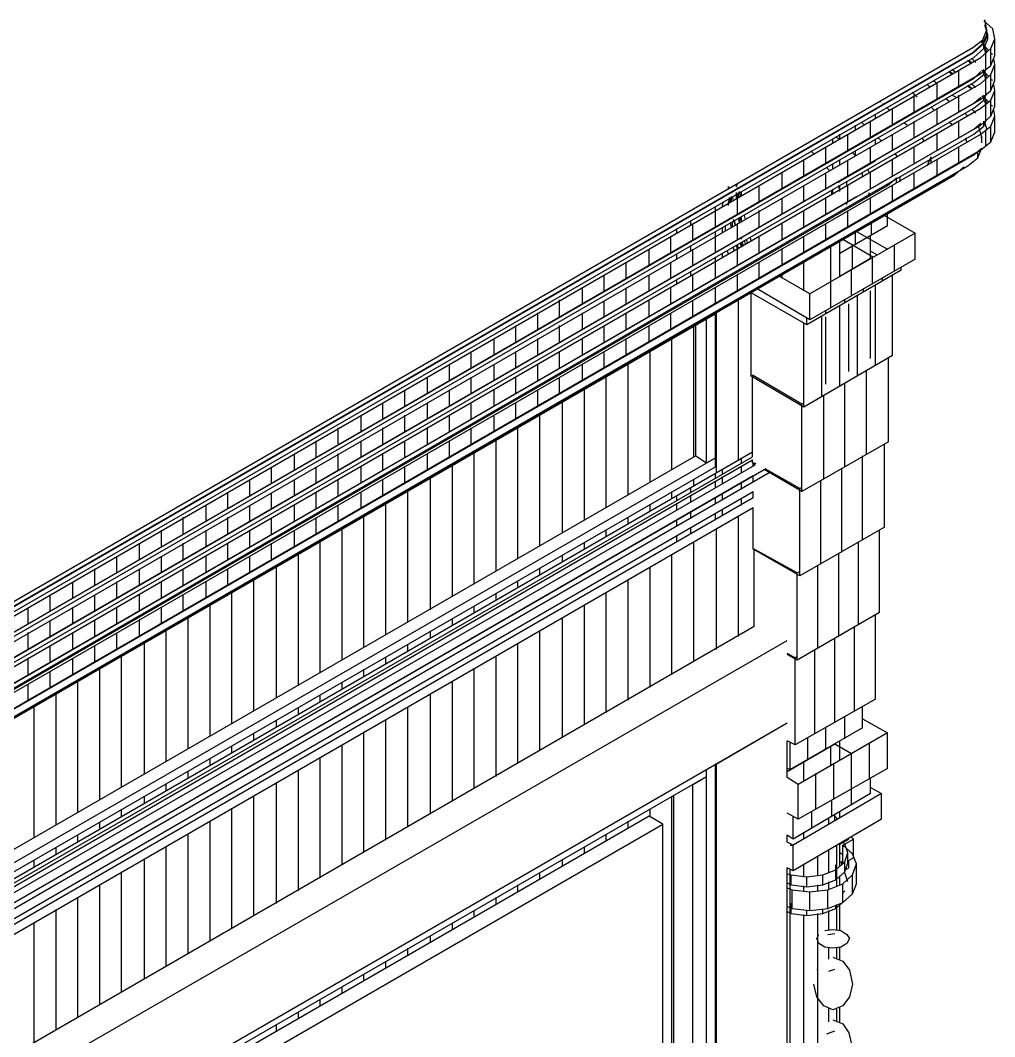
# Model space of a CAD drawing. Header units: inches. Extents: x 0.3 to 16.2, y 0.3 to 11.4.
# Drawn here: x 3.9701 to 4.3563, y 1.8165 to 2.2195 of the extents above; entities that cross this region are included whole.
import ezdxf

# ---------------------------------------------------------------- set-up
doc = ezdxf.new("R2010")
doc.units = ezdxf.units.IN
doc.header["$LTSCALE"] = 0.009843
doc.header["$MEASUREMENT"] = 0
doc.layers.add('GEOMETRY', color=7, linetype='Continuous')

msp = doc.modelspace()

# ---------------------------------------------------------------- linework, layer by layer
at = {"layer": 'GEOMETRY'}
for p, q in [((4.35551, 2.21614), (4.35197, 2.21929)), ((4.35315, 2.21575), (4.35236, 2.21969)), ((4.35354, 2.21378), (4.35236, 2.21772)), ((4.35157, 2.21181), (4.35315, 2.21575)), ((4.35157, 2.21181), (4.35315, 2.21575)), ((4.35157, 2.21024), (4.35315, 2.21378)), ((4.35197, 2.21024), (4.35354, 2.21378)), ((4.35197, 2.21024), (4.35354, 2.21378)), ((4.35315, 2.21378), (4.35315, 2.21575)), ((4.35354, 2.2122), (4.35354, 2.21378)), ((4.3563, 2.2122), (4.35551, 2.21614)), ((3.70079, 1.83504), (4.34764, 2.20866)), ((3.70079, 1.83504), (4.34764, 2.20866)), ((4.34764, 2.20866), (4.35157, 2.21181)), ((4.34764, 2.20866), (4.35157, 2.21181)), ((4.34764, 2.20669), (4.35157, 2.21024)), ((4.34803, 2.20669), (4.35197, 2.21024)), ((4.34803, 2.20669), (4.35197, 2.21024)), ((4.34803, 2.20472), (4.35197, 2.20827)), ((4.35236, 2.20945), (4.35079, 2.21142)), ((4.35079, 2.20945), (4.35079, 2.20945)), ((4.35079, 2.20472), (4.35472, 2.20827)), ((4.35079, 2.20472), (4.35472, 2.20827)), ((4.35197, 2.20945), (4.35118, 2.20984)), ((4.35157, 2.21024), (4.35157, 2.21181)), ((4.35197, 2.20827), (4.35354, 2.2122)), ((4.35197, 2.20827), (4.35197, 2.21024)), ((4.35394, 2.20748), (4.35197, 2.20945)), ((4.35236, 2.20787), (4.35197, 2.20827)), ((4.35315, 2.20669), (4.35236, 2.20945)), ((4.35472, 2.20827), (4.3563, 2.2122)), ((4.35472, 2.20827), (4.3563, 2.2122)), ((4.35472, 2.20157), (4.35472, 2.20827)), ((4.3563, 2.20551), (4.3563, 2.2122)), ((3.70079, 1.83346), (4.34764, 2.20669)), ((3.70079, 1.83307), (4.34803, 2.20669)), ((3.70079, 1.83307), (4.34803, 2.20669)), ((3.70079, 1.8311), (4.34803, 2.20472)), ((3.70118, 1.82953), (4.35079, 2.20472)), ((3.70118, 1.82953), (4.35079, 2.20472)), ((4.34409, 2.20472), (4.34409, 2.20472)), ((4.34449, 2.20472), (4.34449, 2.20472)), ((4.34567, 2.20551), (4.34567, 2.20551)), ((4.34882, 2.20276), (4.34724, 2.20433)), ((4.35276, 2.2063), (4.35236, 2.20787)), ((4.35276, 2.2), (4.35276, 2.2063)), ((4.35551, 2.20591), (4.35472, 2.2063)), ((4.35472, 2.20157), (4.3563, 2.20551)), ((4.3563, 2.20197), (4.35591, 2.20433)), ((4.33543, 2.20157), (4.33504, 2.20157)), ((4.33661, 2.20039), (4.33661, 2.20039)), ((4.33661, 2.20039), (4.33661, 2.20039)), ((4.33819, 2.20118), (4.33819, 2.20118)), ((4.34685, 2.20236), (4.34567, 2.20354)), ((4.34724, 2.20276), (4.34567, 2.20354)), ((4.35079, 2.19843), (4.35472, 2.20157)), ((4.35472, 2.19803), (4.3563, 2.20197)), ((4.35472, 2.19803), (4.3563, 2.20197)), ((4.3563, 2.19567), (4.3563, 2.20197)), ((3.70079, 1.82323), (4.34803, 2.19646)), ((3.70079, 1.82323), (4.34803, 2.19646)), ((3.70079, 1.82323), (4.34803, 2.19646)), ((3.70118, 1.82323), (4.35079, 2.19843)), ((4.33071, 2.19685), (4.33071, 2.19685)), ((4.33937, 2.19803), (4.33819, 2.19921)), ((4.33976, 2.19843), (4.33819, 2.19921)), ((4.34094, 2.19882), (4.33937, 2.2)), ((4.34213, 2.19331), (4.34213, 2.19961)), ((4.34803, 2.19646), (4.35079, 2.19921)), ((4.34803, 2.19646), (4.35079, 2.19921)), ((4.34803, 2.19646), (4.35079, 2.19921)), ((4.34803, 2.19488), (4.35197, 2.19803)), ((4.35079, 2.19449), (4.35472, 2.19803)), ((4.35079, 2.19449), (4.35472, 2.19803)), ((4.35197, 2.19921), (4.35118, 2.19961)), ((4.35197, 2.19803), (4.35197, 2.2)), ((4.35197, 2.19803), (4.35276, 2.2)), ((4.35394, 2.19724), (4.35197, 2.19921)), ((4.35236, 2.19764), (4.35197, 2.19803)), ((4.35315, 2.19646), (4.35236, 2.19961)), ((4.35236, 2.19961), (4.35236, 2.19961)), ((4.35276, 2.19606), (4.35236, 2.19764)), ((4.35276, 2.18976), (4.35276, 2.19646)), ((4.35472, 2.19173), (4.35472, 2.19803)), ((3.70079, 1.82126), (4.34803, 2.19488)), ((3.70118, 1.81929), (4.35079, 2.19449)), ((3.70118, 1.81929), (4.35079, 2.19449)), ((4.32244, 2.19213), (4.32244, 2.19213)), ((4.32835, 2.19528), (4.32835, 2.19567)), ((4.33031, 2.19331), (4.32953, 2.19409)), ((4.33071, 2.19331), (4.33031, 2.19331)), ((4.33228, 2.19528), (4.33189, 2.19567)), ((4.33346, 2.19449), (4.33228, 2.19528)), ((4.33346, 2.18819), (4.33346, 2.19449)), ((4.34724, 2.19252), (4.34567, 2.1937)), ((4.34685, 2.19252), (4.34567, 2.19331)), ((4.34882, 2.19291), (4.34724, 2.19409)), ((4.35551, 2.19567), (4.35472, 2.19606)), ((4.35472, 2.19173), (4.3563, 2.19567)), ((4.3563, 2.19173), (4.35591, 2.19409)), ((3.70118, 1.81299), (4.35079, 2.18819)), ((4.32559, 2.18898), (4.32362, 2.19094)), ((4.32441, 2.18307), (4.32441, 2.18976)), ((4.33819, 2.1874), (4.33701, 2.18819)), ((4.34094, 2.18898), (4.33937, 2.18976)), ((4.34213, 2.18307), (4.34213, 2.18976)), ((4.34803, 2.18661), (4.35079, 2.18898)), ((4.34803, 2.18661), (4.35079, 2.18898)), ((4.34803, 2.18661), (4.35079, 2.18898)), ((4.35079, 2.18819), (4.35472, 2.19173)), ((4.35197, 2.18898), (4.35118, 2.18937)), ((4.35197, 2.1878), (4.35197, 2.18976)), ((4.35197, 2.1878), (4.35276, 2.18976)), ((4.35394, 2.18701), (4.35197, 2.18898)), ((4.35315, 2.18622), (4.35236, 2.18937)), ((4.35236, 2.18937), (4.35236, 2.18937)), ((4.35472, 2.1878), (4.3563, 2.19173)), ((4.35472, 2.1878), (4.3563, 2.19173)), ((4.3563, 2.18543), (4.3563, 2.19173)), ((3.70079, 1.81299), (4.34803, 2.18661)), ((3.70079, 1.81299), (4.34803, 2.18661)), ((3.70079, 1.81299), (4.34803, 2.18661)), ((3.70079, 1.81102), (4.34803, 2.18465)), ((3.70118, 1.80945), (4.35079, 2.18465)), ((3.70118, 1.80945), (4.35079, 2.18465)), ((4.30906, 2.18425), (4.30906, 2.18425)), ((4.31102, 2.18701), (4.31063, 2.1874)), ((4.3122, 2.18622), (4.31181, 2.18622)), ((4.31457, 2.18386), (4.31339, 2.18504)), ((4.31575, 2.17835), (4.31575, 2.18465)), ((4.33228, 2.18386), (4.3311, 2.18504)), ((4.33346, 2.17835), (4.33346, 2.18465)), ((4.34882, 2.18268), (4.34724, 2.18425)), ((4.34803, 2.18465), (4.35197, 2.1878)), ((4.35079, 2.18465), (4.35472, 2.1878)), ((4.35079, 2.18465), (4.35472, 2.1878)), ((4.35236, 2.1874), (4.35197, 2.1878)), ((4.35276, 2.18622), (4.35236, 2.1874)), ((4.35276, 2.17992), (4.35276, 2.18622)), ((4.35472, 2.1815), (4.35472, 2.1878)), ((4.35551, 2.18543), (4.35472, 2.18583)), ((4.35472, 2.1815), (4.3563, 2.18543)), ((4.30197, 2.18031), (4.30197, 2.18031)), ((4.30906, 2.18071), (4.30906, 2.18228)), ((4.34567, 2.1815), (4.34449, 2.18268)), ((4.35079, 2.17795), (4.35472, 2.1815)), ((4.35472, 2.17756), (4.3563, 2.1815)), ((4.35472, 2.17756), (4.3563, 2.1815)), ((4.3563, 2.1815), (4.35591, 2.18386)), ((4.3563, 2.1752), (4.3563, 2.1815)), ((3.70079, 1.80276), (4.34803, 2.17638)), ((3.70079, 1.80276), (4.34803, 2.17638)), ((3.70079, 1.80276), (4.34803, 2.17638)), ((3.70118, 1.80276), (4.35079, 2.17795)), ((4.29488, 2.17598), (4.29488, 2.17638)), ((4.30118, 2.17992), (4.30118, 2.17992)), ((4.30118, 2.17598), (4.30118, 2.17795)), ((4.30472, 2.17795), (4.30354, 2.17913)), ((4.30709, 2.17323), (4.30709, 2.17953)), ((4.32165, 2.17795), (4.32047, 2.17874)), ((4.32441, 2.17323), (4.32441, 2.17953)), ((4.33976, 2.17795), (4.33819, 2.17913)), ((4.34213, 2.17323), (4.34213, 2.17953)), ((4.34803, 2.17638), (4.35079, 2.17874)), ((4.34803, 2.17638), (4.35079, 2.17874)), ((4.34803, 2.17638), (4.35079, 2.17874)), ((4.34803, 2.17441), (4.35197, 2.17756)), ((4.35, 2.17717), (4.35, 2.17756)), ((4.35118, 2.17323), (4.35, 2.17717)), ((4.35079, 2.17441), (4.35472, 2.17756)), ((4.35079, 2.17441), (4.35472, 2.17756)), ((4.35197, 2.17756), (4.35197, 2.17953)), ((4.35197, 2.17756), (4.35276, 2.17953)), ((4.35315, 2.17638), (4.35236, 2.17913)), ((4.35236, 2.17913), (4.35236, 2.17913)), ((4.35276, 2.16969), (4.35276, 2.17598)), ((4.35472, 2.17126), (4.35472, 2.17756)), ((3.70079, 1.80079), (4.34803, 2.17441)), ((3.70118, 1.79921), (4.35079, 2.17441)), ((3.70118, 1.79921), (4.35079, 2.17441)), ((4.29213, 2.17441), (4.29213, 2.1748)), ((4.29213, 2.17441), (4.29213, 2.1748)), ((4.29213, 2.17087), (4.29213, 2.17244)), ((4.29449, 2.17244), (4.29331, 2.17323)), ((4.29488, 2.17244), (4.29488, 2.17441)), ((4.29803, 2.16811), (4.29803, 2.17441)), ((4.30906, 2.17047), (4.30906, 2.17205)), ((4.31142, 2.17165), (4.31024, 2.17283)), ((4.31575, 2.16811), (4.31575, 2.17441)), ((4.32835, 2.17165), (4.32756, 2.17283)), ((4.32756, 2.17283), (4.32756, 2.17283)), ((4.33346, 2.16811), (4.33346, 2.17441)), ((4.34528, 2.17126), (4.34488, 2.17283)), ((4.35079, 2.17283), (4.35118, 2.17323)), ((4.35079, 2.17283), (4.35118, 2.17323)), ((4.35118, 2.17087), (4.35118, 2.17323)), ((4.35472, 2.17126), (4.3563, 2.1752)), ((3.70118, 1.79291), (4.35079, 2.16811)), ((4.28228, 2.1689), (4.28228, 2.1689)), ((4.28937, 2.16299), (4.28937, 2.16929)), ((4.30709, 2.16299), (4.30709, 2.16929)), ((4.32441, 2.16299), (4.32441, 2.16929)), ((4.34213, 2.16299), (4.34213, 2.16929)), ((4.34803, 2.16614), (4.35079, 2.1685)), ((4.34961, 2.16496), (4.35118, 2.1689)), ((4.35079, 2.16811), (4.35472, 2.17126)), ((3.70079, 1.79252), (4.34803, 2.16614)), ((4.28071, 2.15787), (4.28071, 2.16417)), ((4.28465, 2.16654), (4.28346, 2.16772)), ((4.29488, 2.1622), (4.29488, 2.16417)), ((4.29803, 2.15787), (4.29803, 2.16417)), ((4.30118, 2.16575), (4.3, 2.16693)), ((4.30118, 2.16575), (4.30118, 2.16772)), ((4.31575, 2.16772), (4.31575, 2.16772)), ((4.31575, 2.15787), (4.31575, 2.16417)), ((4.31772, 2.16535), (4.31693, 2.16654)), ((4.32953, 2.16181), (4.3311, 2.16535)), ((4.32953, 2.16181), (4.3311, 2.16535)), ((4.3311, 2.16299), (4.3311, 2.16535)), ((4.33346, 2.15787), (4.33346, 2.16417)), ((4.34567, 2.16181), (4.34961, 2.16496)), ((4.34567, 2.16457), (4.34567, 2.16496)), ((4.34961, 2.16496), (4.34961, 2.16732)), ((3.70079, 1.78937), (4.34567, 2.16181)), ((4.29094, 2.15984), (4.28976, 2.16102)), ((4.29213, 2.16063), (4.29213, 2.1626)), ((4.29449, 2.15551), (4.30906, 2.16378)), ((4.3063, 2.15984), (4.30591, 2.16024)), ((4.30669, 2.15906), (4.3063, 2.15984)), ((4.34055, 2.15827), (4.34409, 2.16142)), ((3.70039, 1.78858), (4.34055, 2.15827)), ((4.27205, 2.15276), (4.27205, 2.15906)), ((4.28937, 2.15276), (4.28937, 2.15906)), ((4.30394, 2.15748), (4.30394, 2.15906)), ((4.30433, 2.15748), (4.30394, 2.15787)), ((4.30709, 2.15276), (4.30709, 2.15906)), ((4.31378, 2.15394), (4.31732, 2.15709)), ((4.31378, 2.15394), (4.31732, 2.15709)), ((4.31732, 2.15512), (4.31732, 2.15709)), ((4.3189, 2.15551), (4.3189, 2.15748)), ((4.32441, 2.15276), (4.32441, 2.15906)), ((3.69882, 1.79921), (4.31378, 2.15394)), ((3.69882, 1.79921), (4.31378, 2.15394)), ((4.25118, 2.15276), (4.25079, 2.15354)), ((4.25079, 2.15236), (4.25079, 2.15354)), ((4.25079, 2.15236), (4.25079, 2.15276)), ((4.25079, 2.15236), (4.25079, 2.15276)), ((4.25079, 2.15236), (4.25079, 2.15276)), ((4.25394, 2.15354), (4.25433, 2.15472)), ((4.25394, 2.15354), (4.25394, 2.15472)), ((4.25433, 2.15276), (4.25433, 2.15315)), ((4.25433, 2.15276), (4.25433, 2.15276)), ((4.25433, 2.15276), (4.25433, 2.15276)), ((4.25472, 2.15276), (4.25472, 2.15315)), ((4.25512, 2.15315), (4.25512, 2.15315)), ((4.25591, 2.15354), (4.25591, 2.15354)), ((4.26299, 2.14764), (4.26299, 2.15394)), ((4.28071, 2.14764), (4.28071, 2.15394)), ((4.29173, 2.15039), (4.29173, 2.15197)), ((4.29213, 2.15039), (4.29213, 2.15236)), ((4.29449, 2.15512), (4.29449, 2.15551)), ((4.29488, 2.15157), (4.29449, 2.15394)), ((4.29488, 2.15197), (4.29488, 2.15394)), ((4.29764, 2.15394), (4.29764, 2.15551)), ((4.29803, 2.14764), (4.29803, 2.15394)), ((4.31181, 2.15315), (4.31142, 2.15315)), ((4.31378, 2.15197), (4.31378, 2.15197)), ((4.31575, 2.14764), (4.31575, 2.15394)), ((3.69764, 1.80079), (4.30157, 2.14961)), ((3.69764, 1.80079), (4.30157, 2.14961)), ((4.24882, 2.14961), (4.24882, 2.14961)), ((4.24882, 2.14961), (4.24882, 2.14961)), ((4.25079, 2.14606), (4.25118, 2.14921)), ((4.25079, 2.14724), (4.25118, 2.14882)), ((4.25079, 2.14724), (4.25118, 2.14882)), ((4.25118, 2.15079), (4.25118, 2.15118)), ((4.25118, 2.15079), (4.25118, 2.15118)), ((4.25118, 2.15079), (4.25118, 2.15118)), ((4.25118, 2.15079), (4.25118, 2.15118)), ((4.25157, 2.14724), (4.25118, 2.14921)), ((4.25157, 2.15118), (4.25157, 2.15118)), ((4.25157, 2.15118), (4.25157, 2.15118)), ((4.25157, 2.14764), (4.25157, 2.14921)), ((4.25197, 2.15118), (4.25197, 2.15157)), ((4.25197, 2.14764), (4.25197, 2.14961)), ((4.25197, 2.14764), (4.25197, 2.14921)), ((4.25236, 2.15157), (4.25236, 2.15157)), ((4.25276, 2.14803), (4.25236, 2.14961)), ((4.25433, 2.14882), (4.25394, 2.15118)), ((4.25394, 2.14882), (4.25394, 2.15118)), ((4.25433, 2.14882), (4.25433, 2.15079)), ((4.25433, 2.14252), (4.25433, 2.14921)), ((4.25472, 2.14921), (4.25472, 2.15118)), ((4.25551, 2.14961), (4.25512, 2.15157)), ((4.25591, 2.15), (4.25591, 2.15157)), ((4.27205, 2.14252), (4.27205, 2.14882)), ((4.28937, 2.14252), (4.28937, 2.14882)), ((4.3063, 2.15), (4.30669, 2.15118)), ((4.30709, 2.14252), (4.30709, 2.14882)), ((4.24567, 2.14764), (4.24567, 2.14764)), ((4.24567, 2.14409), (4.24567, 2.14567)), ((4.24567, 2.1378), (4.24567, 2.14409)), ((4.24843, 2.14606), (4.24882, 2.14764)), ((4.24843, 2.14606), (4.24882, 2.14764)), ((4.24882, 2.14567), (4.24843, 2.14606)), ((4.24843, 2.14567), (4.24843, 2.14606)), ((4.25079, 2.14724), (4.25079, 2.14724)), ((4.25079, 2.14606), (4.25079, 2.14724)), ((4.26299, 2.1374), (4.26299, 2.14409)), ((4.28071, 2.1374), (4.28071, 2.14409)), ((4.29764, 2.14646), (4.29764, 2.14724)), ((4.29803, 2.1374), (4.29803, 2.14409)), ((4.23583, 2.14213), (4.23583, 2.14213)), ((4.23583, 2.13819), (4.23583, 2.14016)), ((4.25276, 2.14173), (4.25276, 2.14173)), ((4.25354, 2.13819), (4.25276, 2.14055)), ((4.25354, 2.13858), (4.25315, 2.14016)), ((4.25512, 2.13937), (4.25472, 2.14094)), ((4.25512, 2.13937), (4.25512, 2.14094)), ((4.25591, 2.13937), (4.25551, 2.14134)), ((4.25591, 2.13976), (4.25591, 2.14134)), ((4.25748, 2.14055), (4.25709, 2.14213)), ((4.3126, 2.14213), (4.3248, 2.13504)), ((4.31378, 2.13819), (4.31378, 2.14252)), ((4.23031, 2.13858), (4.23031, 2.13898)), ((4.23031, 2.13504), (4.23031, 2.13701)), ((4.23661, 2.13268), (4.23661, 2.13898)), ((4.24843, 2.13543), (4.24843, 2.1374)), ((4.24961, 2.13622), (4.24961, 2.1378)), ((4.25197, 2.1374), (4.25157, 2.13937)), ((4.25236, 2.1378), (4.25236, 2.13937)), ((4.25236, 2.1378), (4.25236, 2.13937)), ((4.25433, 2.13268), (4.25433, 2.13898)), ((4.27205, 2.13268), (4.27205, 2.13898)), ((4.28937, 2.13268), (4.28937, 2.13898)), ((4.29488, 2.12717), (4.31378, 2.13819)), ((4.30157, 2.13583), (4.31378, 2.12874)), ((4.30748, 2.13465), (4.30748, 2.13898)), ((4.22795, 2.12756), (4.22795, 2.13386)), ((4.24567, 2.13386), (4.24567, 2.13543)), ((4.24567, 2.12756), (4.24567, 2.13386)), ((4.25591, 2.13268), (4.25591, 2.13346)), ((4.25748, 2.13071), (4.25709, 2.13228)), ((4.25827, 2.1311), (4.25787, 2.13268)), ((4.25984, 2.13189), (4.25945, 2.13346)), ((4.26299, 2.12756), (4.26299, 2.13386)), ((4.28071, 2.12756), (4.28071, 2.13386)), ((4.3248, 2.13504), (4.28307, 2.11102)), ((4.3248, 2.13504), (4.28307, 2.11102)), ((4.29488, 2.12717), (4.29488, 2.13189)), ((4.29488, 2.11772), (4.29488, 2.13189)), ((4.29488, 2.11772), (4.29488, 2.13189)), ((4.29606, 2.13268), (4.30827, 2.12559)), ((4.30118, 2.13071), (4.30118, 2.13543)), ((4.30709, 2.1252), (4.30709, 2.13425)), ((4.3248, 2.1248), (4.3248, 2.13504)), ((4.21929, 2.12244), (4.21929, 2.12874)), ((4.23583, 2.12795), (4.23583, 2.12992)), ((4.23661, 2.12244), (4.23661, 2.12874)), ((4.25039, 2.12795), (4.25039, 2.12835)), ((4.25079, 2.12677), (4.25039, 2.12795)), ((4.25276, 2.12913), (4.25276, 2.12953)), ((4.25315, 2.12795), (4.25276, 2.12913)), ((4.25433, 2.12874), (4.25394, 2.13031)), ((4.25472, 2.12913), (4.25433, 2.13031)), ((4.25433, 2.12244), (4.25433, 2.12874)), ((4.25591, 2.12953), (4.25551, 2.1311)), ((4.2563, 2.12992), (4.25591, 2.1315)), ((4.25591, 2.12953), (4.25591, 2.1315)), ((4.25669, 2.12992), (4.2563, 2.1315)), ((4.27205, 2.12244), (4.27205, 2.12874)), ((4.29134, 2.11575), (4.29134, 2.12992)), ((4.3, 2.12126), (4.3, 2.13031)), ((4.30984, 2.12638), (4.30709, 2.12795)), ((4.31654, 2.12008), (4.31654, 2.13031)), ((4.21024, 2.11732), (4.21024, 2.12362)), ((4.22795, 2.11732), (4.22795, 2.12362)), ((4.23031, 2.1248), (4.23031, 2.12677)), ((4.24567, 2.12362), (4.24567, 2.12559)), ((4.24567, 2.11732), (4.24567, 2.12362)), ((4.24843, 2.12559), (4.24843, 2.12717)), ((4.26299, 2.11732), (4.26299, 2.12362)), ((4.28071, 2.1122), (4.28071, 2.12362)), ((4.3248, 2.1248), (4.28307, 2.10079)), ((4.29488, 2.12717), (4.29488, 2.12717)), ((4.29488, 2.11811), (4.30709, 2.1252)), ((4.30787, 2.11535), (4.30787, 2.12559)), ((4.23583, 2.11811), (4.23583, 2.11969)), ((4.31929, 2.12047), (4.28189, 2.09882)), ((4.29961, 2.11063), (4.29961, 2.12047)), ((4.31929, 2.12047), (4.31929, 2.12165)), ((4.20157, 2.1122), (4.20157, 2.1185)), ((4.21929, 2.1122), (4.21929, 2.1185)), ((4.23031, 2.11496), (4.23031, 2.11654)), ((4.23661, 2.1122), (4.23661, 2.1185)), ((4.25433, 2.1122), (4.25433, 2.1185)), ((4.28307, 2.11102), (4.27087, 2.11811)), ((4.28307, 2.11102), (4.27087, 2.11811)), ((4.27205, 2.11732), (4.27205, 2.1185)), ((4.29134, 2.10551), (4.29134, 2.11575)), ((4.31181, 2.11614), (4.31181, 2.11732)), ((4.31575, 2.08661), (4.31575, 2.1185)), ((4.19291, 2.10709), (4.19291, 2.11339)), ((4.21024, 2.10709), (4.21024, 2.11339)), ((4.22795, 2.10709), (4.22795, 2.11339)), ((4.24567, 2.10709), (4.24567, 2.11339)), ((4.28307, 2.10079), (4.2622, 2.11299)), ((4.30433, 2.11181), (4.30433, 2.11299)), ((4.30709, 2.08543), (4.30709, 2.1122)), ((4.30906, 2.08268), (4.30906, 2.11457)), ((4.18386, 2.10197), (4.18386, 2.10866)), ((4.20157, 2.10197), (4.20157, 2.10827)), ((4.21929, 2.10197), (4.21929, 2.10827)), ((4.23661, 2.10197), (4.23661, 2.10827)), ((4.25472, 2.04528), (4.25472, 2.10866)), ((4.28189, 2.09882), (4.25984, 2.11142)), ((4.25984, 2.07835), (4.25984, 2.11142)), ((4.28307, 2.10079), (4.28307, 2.11102)), ((4.29685, 2.10748), (4.29685, 2.10866)), ((4.30197, 2.07835), (4.30197, 2.11063)), ((4.1752, 2.09685), (4.1752, 2.10354)), ((4.19291, 2.09685), (4.19291, 2.10354)), ((4.21024, 2.09685), (4.21024, 2.10354)), ((4.24606, 2.04016), (4.24606, 2.10354)), ((4.28937, 2.10315), (4.28937, 2.10433)), ((4.29488, 2.07441), (4.29488, 2.1063)), ((4.29843, 2.08031), (4.29843, 2.10709)), ((3.74921, 1.81693), (4.24567, 2.10315)), ((4.22795, 2.09685), (4.22795, 2.10315)), ((4.24213, 2.10157), (4.24567, 2.10315)), ((4.24213, 2.10157), (4.24567, 2.10315)), ((4.24213, 2.04409), (4.24213, 2.10157)), ((4.24567, 2.04606), (4.24567, 2.10315)), ((4.28071, 2.06614), (4.28071, 2.09961)), ((4.28071, 2.06772), (4.28071, 2.09961)), ((4.28189, 2.09882), (4.28189, 2.10157)), ((4.2878, 2.07047), (4.2878, 2.10236)), ((4.28937, 2.0752), (4.28937, 2.10197)), ((4.16654, 2.09213), (4.16654, 2.09843)), ((4.18386, 2.09213), (4.18386, 2.09843)), ((4.20157, 2.09213), (4.20157, 2.09843)), ((4.21929, 2.09173), (4.21929, 2.09843)), ((4.23701, 2.04646), (4.23701, 2.09843)), ((4.2378, 2.04685), (4.2378, 2.09882)), ((4.15787, 2.08701), (4.15787, 2.09331)), ((4.1752, 2.08701), (4.1752, 2.09331)), ((4.19291, 2.08701), (4.19291, 2.09331)), ((4.21024, 2.08701), (4.21024, 2.09331)), ((4.22835, 2.04134), (4.22835, 2.09331)), ((4.14882, 2.08189), (4.14882, 2.08819)), ((4.16654, 2.08189), (4.16654, 2.08819)), ((4.18386, 2.08189), (4.18386, 2.08819)), ((4.20157, 2.08189), (4.20157, 2.08819)), ((4.21969, 2.03622), (4.21969, 2.08858)), ((4.21102, 2.0315), (4.21102, 2.08346)), ((4.31575, 2.08661), (4.28071, 2.06614)), ((4.31417, 2.05236), (4.31417, 2.08543)), ((4.14016, 2.07677), (4.14016, 2.08307)), ((4.15787, 2.07677), (4.15787, 2.08307)), ((4.1752, 2.07677), (4.1752, 2.08307)), ((4.19291, 2.07677), (4.19291, 2.08307)), ((4.30551, 2.04764), (4.30551, 2.08071)), ((4.1315, 2.07165), (4.1315, 2.07795)), ((4.14882, 2.07165), (4.14882, 2.07795)), ((4.16654, 2.07165), (4.16654, 2.07795)), ((4.18386, 2.07165), (4.18386, 2.07795)), ((4.20236, 2.02638), (4.20236, 2.07835)), ((4.28071, 2.06614), (4.25984, 2.07835)), ((4.27992, 2.06732), (4.26024, 2.07874)), ((4.27992, 2.06732), (4.26024, 2.07874)), ((4.26024, 2.04646), (4.26024, 2.07874)), ((4.29685, 2.04252), (4.29685, 2.07559)), ((4.30551, 2.05157), (4.30551, 2.07835)), ((4.12244, 2.06654), (4.12244, 2.07283)), ((4.14016, 2.06654), (4.14016, 2.07283)), ((4.15787, 2.06654), (4.15787, 2.07283)), ((4.1752, 2.06654), (4.1752, 2.07283)), ((4.1937, 2.02126), (4.1937, 2.07323)), ((4.29685, 2.04646), (4.29685, 2.07323)), ((4.11378, 2.06142), (4.11378, 2.06772)), ((4.1315, 2.06142), (4.1315, 2.06772)), ((4.14882, 2.06142), (4.14882, 2.06772)), ((4.16654, 2.06142), (4.16654, 2.06772)), ((4.18504, 2.01614), (4.18504, 2.06811)), ((4.28071, 2.06772), (4.27992, 2.06732)), ((4.28071, 2.06772), (4.27992, 2.06732)), ((4.27992, 2.03268), (4.27992, 2.06732)), ((4.28858, 2.0378), (4.28858, 2.07087)), ((4.28858, 2.04134), (4.28858, 2.0685)), ((4.17598, 2.01102), (4.17598, 2.06339)), ((4.10512, 2.0563), (4.10512, 2.06299)), ((4.12244, 2.0563), (4.12244, 2.06299)), ((4.14016, 2.0563), (4.14016, 2.0626)), ((4.15787, 2.0563), (4.15787, 2.0626)), ((4.09606, 2.05157), (4.09606, 2.05787)), ((4.11378, 2.05157), (4.11378, 2.05787)), ((4.1315, 2.05118), (4.1315, 2.05787)), ((4.14882, 2.05118), (4.14882, 2.05787)), ((4.16732, 2.0063), (4.16732, 2.05827)), ((4.0874, 2.04646), (4.0874, 2.05276)), ((4.10512, 2.04646), (4.10512, 2.05276)), ((4.12244, 2.04646), (4.12244, 2.05276)), ((4.14016, 2.04646), (4.14016, 2.05276)), ((4.15866, 2.00118), (4.15866, 2.05315)), ((4.31417, 2.05236), (4.27992, 2.03268)), ((4.3126, 2.0185), (4.3126, 2.05157)), ((3.74528, 1.75079), (4.26024, 2.04843)), ((4.07874, 2.04134), (4.07874, 2.04764)), ((4.09606, 2.04134), (4.09606, 2.04764)), ((4.11378, 2.04134), (4.11378, 2.04764)), ((4.1315, 2.04134), (4.1315, 2.04764)), ((4.15, 1.99606), (4.15, 2.04803)), ((3.74528, 1.74921), (4.26024, 2.04646)), ((3.74528, 1.74921), (4.26024, 2.04646)), ((3.74528, 1.74764), (4.26024, 2.04528)), ((3.74528, 1.74528), (4.26142, 2.04331)), ((3.74528, 1.74528), (4.26142, 2.04331)), ((3.74921, 1.75945), (4.24567, 2.04606)), ((3.74921, 1.75945), (4.24567, 2.04606)), ((4.2378, 2.04685), (3.75236, 1.76654)), ((4.14134, 1.99094), (4.14134, 2.04331)), ((4.2378, 2.04685), (4.24213, 2.04409)), ((4.24213, 2.04409), (4.24567, 2.04606)), ((4.24567, 2.04252), (4.24567, 2.04606)), ((4.25591, 2.0437), (4.25591, 2.04567)), ((4.26024, 2.04409), (4.26024, 2.04528)), ((4.26142, 2.04331), (4.26024, 2.04409)), ((4.26181, 2.0437), (4.26063, 2.04409)), ((4.26181, 2.0437), (4.26063, 2.04409)), ((4.26063, 2.04291), (4.26063, 2.04409)), ((4.30394, 2.01378), (4.30394, 2.04685)), ((4.30394, 2.01732), (4.30394, 2.04449)), ((3.74528, 1.74134), (4.26496, 2.04134)), ((3.74528, 1.73898), (4.26693, 2.04016)), ((3.74528, 1.73898), (4.26693, 2.04016)), ((3.74528, 1.74134), (4.26063, 2.03898)), ((3.74921, 1.75591), (4.24567, 2.04252)), ((4.06969, 2.03622), (4.06969, 2.04252)), ((4.0874, 2.03622), (4.0874, 2.04252)), ((4.10512, 2.03622), (4.10512, 2.04252)), ((4.12244, 2.03622), (4.12244, 2.04252)), ((4.24567, 2.0378), (4.24567, 2.03976)), ((4.24843, 2.03976), (4.24843, 2.04173)), ((4.25591, 2.04016), (4.25591, 2.04252)), ((4.26063, 2.03661), (4.26063, 2.03898)), ((4.27992, 2.03268), (4.26496, 2.04134)), ((4.27913, 2.03386), (4.26535, 2.04173)), ((4.27913, 2.03386), (4.26535, 2.04173)), ((4.29567, 2.00866), (4.29567, 2.04173)), ((4.29567, 2.0126), (4.29567, 2.03976)), ((4.06102, 2.0311), (4.06102, 2.0374)), ((4.07874, 2.0311), (4.07874, 2.0374)), ((4.09606, 2.0311), (4.09606, 2.0374)), ((4.11378, 2.0311), (4.11378, 2.0374)), ((4.13268, 1.98583), (4.13268, 2.03819)), ((4.23701, 2.03504), (4.23701, 2.0374)), ((4.24567, 2.03425), (4.24567, 2.03661)), ((4.24843, 2.03583), (4.24843, 2.03858)), ((4.25591, 2.03346), (4.25591, 2.03622)), ((4.2874, 2.00394), (4.2874, 2.03701)), ((3.74528, 1.73504), (4.26063, 2.03268)), ((3.74528, 1.73504), (4.26063, 2.03268)), ((4.05236, 2.02598), (4.05236, 2.03228)), ((4.06969, 2.02598), (4.06969, 2.03228)), ((4.0874, 2.02598), (4.0874, 2.03228)), ((4.10512, 2.02598), (4.10512, 2.03228)), ((4.12362, 1.9811), (4.12362, 2.03307)), ((4.22835, 2.02992), (4.22835, 2.03268)), ((4.23031, 2.02913), (4.23031, 2.0311)), ((4.23583, 2.03228), (4.23583, 2.03425)), ((4.23583, 2.02835), (4.23583, 2.0311)), ((4.24843, 2.02953), (4.24843, 2.03189)), ((4.26063, 2.03031), (4.26063, 2.03268)), ((4.27992, 2.03425), (4.27913, 2.03386)), ((4.27992, 2.03425), (4.27913, 2.03386)), ((4.27913, 1.99921), (4.27913, 2.03386)), ((4.2874, 2.00787), (4.2874, 2.03465)), ((3.74528, 1.73268), (4.26063, 2.03031)), ((3.74528, 1.73268), (4.26063, 2.03031)), ((4.0437, 2.02087), (4.0437, 2.02717)), ((4.06102, 2.02087), (4.06102, 2.02717)), ((4.07874, 2.02087), (4.07874, 2.02717)), ((4.09606, 2.02087), (4.09606, 2.02717)), ((4.11496, 1.97598), (4.11496, 2.02795)), ((4.21969, 2.0248), (4.21969, 2.02756)), ((4.23031, 2.0252), (4.23031, 2.02795)), ((4.24567, 2.02795), (4.24567, 2.03031)), ((4.25591, 2.02717), (4.25591, 2.02992)), ((3.74528, 1.72874), (4.26063, 2.02638)), ((4.1063, 1.97087), (4.1063, 2.02283)), ((4.23583, 2.02205), (4.23583, 2.02441)), ((4.24567, 2.02126), (4.24567, 2.02402)), ((4.24843, 2.02323), (4.24843, 2.02559)), ((4.25472, 1.9752), (4.25472, 2.02283)), ((4.26063, 2.00984), (4.26063, 2.02638)), ((4.03465, 2.01575), (4.03465, 2.02244)), ((4.05236, 2.01575), (4.05236, 2.02244)), ((4.06969, 2.01575), (4.06969, 2.02205)), ((4.0874, 2.01575), (4.0874, 2.02205)), ((4.21102, 2.02008), (4.21102, 2.02244)), ((4.23031, 2.0189), (4.23031, 2.02126)), ((4.02598, 2.01102), (4.02598, 2.01732)), ((4.0437, 2.01102), (4.0437, 2.01732)), ((4.06102, 2.01063), (4.06102, 2.01732)), ((4.07874, 2.01063), (4.07874, 2.01732)), ((4.09764, 1.96575), (4.09764, 2.01811)), ((4.20236, 2.01496), (4.20236, 2.01732)), ((4.23031, 2.0126), (4.23031, 2.01496)), ((4.23583, 2.01575), (4.23583, 2.01811)), ((4.24606, 1.97008), (4.24606, 2.01772)), ((4.3126, 2.0185), (4.27913, 1.99921)), ((4.31063, 1.98465), (4.31063, 2.01732)), ((4.01732, 2.00591), (4.01732, 2.0122)), ((4.03465, 2.00591), (4.03465, 2.0122)), ((4.05236, 2.00591), (4.05236, 2.0122)), ((4.06969, 2.00591), (4.06969, 2.0122)), ((4.08898, 1.96102), (4.08898, 2.01299)), ((4.1937, 2.00984), (4.1937, 2.0122)), ((4.23701, 1.96535), (4.23701, 2.0126)), ((4.30236, 1.97992), (4.30236, 2.0126)), ((4.00827, 2.00079), (4.00827, 2.00709)), ((4.02598, 2.00079), (4.02598, 2.00709)), ((4.0437, 2.00079), (4.0437, 2.00709)), ((4.06102, 2.00079), (4.06102, 2.00709)), ((4.08031, 1.95591), (4.08031, 2.00787)), ((4.18504, 2.00472), (4.18504, 2.00748)), ((4.22835, 1.96024), (4.22835, 2.00787)), ((4.27913, 1.99921), (4.26063, 2.00984)), ((4.27795, 2.00039), (4.26102, 2.00984)), ((4.27795, 2.00039), (4.26102, 2.00984)), ((4.26102, 1.97913), (4.26102, 2.00984)), ((4.29449, 1.9752), (4.29449, 2.00827)), ((4.30236, 1.98346), (4.30236, 2.01063)), ((4.07165, 1.95079), (4.07165, 2.00276)), ((4.21969, 1.95512), (4.21969, 2.00276)), ((4.28622, 1.97047), (4.28622, 2.00354)), ((4.29449, 1.97874), (4.29449, 2.00591)), ((3.99961, 1.99567), (3.99961, 2.00197)), ((4.01732, 1.99567), (4.01732, 2.00197)), ((4.03465, 1.99567), (4.03465, 2.00197)), ((4.05236, 1.99567), (4.05236, 2.00197)), ((4.17598, 1.99961), (4.17598, 2.00236)), ((4.27913, 2.00079), (4.27795, 2.00039)), ((4.27913, 2.00079), (4.27795, 2.00039)), ((4.27795, 1.96575), (4.27795, 2.00039)), ((4.28622, 1.97402), (4.28622, 2.00118)), ((3.99094, 1.99055), (3.99094, 1.99685)), ((4.00827, 1.99055), (4.00827, 1.99685)), ((4.02598, 1.99055), (4.02598, 1.99685)), ((4.0437, 1.99055), (4.0437, 1.99685)), ((4.0626, 1.94567), (4.0626, 1.99764)), ((4.16732, 1.99488), (4.16732, 1.99724)), ((4.21102, 1.95), (4.21102, 1.99764)), ((3.98189, 1.98543), (3.98189, 1.99173)), ((3.99961, 1.98543), (3.99961, 1.99173)), ((4.01732, 1.98543), (4.01732, 1.99173)), ((4.03465, 1.98543), (4.03465, 1.99173)), ((4.05394, 1.94055), (4.05394, 1.99291)), ((4.15866, 1.98976), (4.15866, 1.99213)), ((4.20236, 1.94488), (4.20236, 1.99252)), ((3.97323, 1.98031), (3.97323, 1.98661)), ((3.99094, 1.98031), (3.99094, 1.98661)), ((4.00827, 1.98031), (4.00827, 1.98661)), ((4.02598, 1.98031), (4.02598, 1.98661)), ((4.04528, 1.93583), (4.04528, 1.9878)), ((4.15, 1.98465), (4.15, 1.98701)), ((4.1937, 1.94016), (4.1937, 1.9878)), ((4.03661, 1.93071), (4.03661, 1.98268)), ((4.18504, 1.93504), (4.18504, 1.98268)), ((4.31063, 1.98465), (4.27795, 1.96575)), ((4.30906, 1.95039), (4.30906, 1.98346)), ((4.26102, 1.97913), (3.74173, 1.67913)), ((3.98189, 1.9752), (3.98189, 1.9815)), ((3.99961, 1.9752), (3.99961, 1.9815)), ((4.01732, 1.9752), (4.01732, 1.9815)), ((4.14134, 1.97953), (4.14134, 1.98228)), ((4.30079, 1.94567), (4.30079, 1.97874)), ((3.97323, 1.97008), (3.97323, 1.97677)), ((3.99094, 1.97008), (3.99094, 1.97677)), ((4.00827, 1.97008), (4.00827, 1.97638)), ((4.02795, 1.92559), (4.02795, 1.97756)), ((4.13268, 1.97441), (4.13268, 1.97717)), ((4.17598, 1.92992), (4.17598, 1.97756)), ((4.30079, 1.94961), (4.30079, 1.97677)), ((3.74173, 1.66654), (4.27402, 1.97362)), ((3.74173, 1.66654), (4.27402, 1.97362)), ((3.98189, 1.96535), (3.98189, 1.97165)), ((3.99961, 1.96496), (3.99961, 1.97165)), ((4.01929, 1.92047), (4.01929, 1.97244)), ((4.12362, 1.96969), (4.12362, 1.97205)), ((4.16732, 1.9248), (4.16732, 1.97244)), ((4.29291, 1.94134), (4.29291, 1.97441)), ((4.29291, 1.94528), (4.29291, 1.97205)), ((3.97323, 1.96024), (3.97323, 1.96654)), ((3.99094, 1.96024), (3.99094, 1.96654)), ((4.01024, 1.91535), (4.01024, 1.96772)), ((4.11496, 1.96457), (4.11496, 1.96693)), ((4.15866, 1.91969), (4.15866, 1.96732)), ((4.27717, 1.96654), (4.27402, 1.9685)), ((4.27717, 1.96654), (4.27402, 1.9685)), ((4.27795, 1.96575), (4.27402, 1.96811)), ((4.27795, 1.96732), (4.27717, 1.96654)), ((4.27795, 1.96732), (4.27717, 1.96654)), ((4.27717, 1.93228), (4.27717, 1.96654)), ((4.28504, 1.93661), (4.28504, 1.96969)), ((4.28504, 1.94055), (4.28504, 1.96732)), ((4.00157, 1.91063), (4.00157, 1.9626)), ((4.15, 1.91496), (4.15, 1.9626)), ((3.98189, 1.95512), (3.98189, 1.96142)), ((4.1063, 1.95945), (4.1063, 1.9622)), ((3.97323, 1.95), (3.97323, 1.9563)), ((3.99291, 1.90551), (3.99291, 1.95748)), ((4.09764, 1.95433), (4.09764, 1.95709)), ((4.14134, 1.90984), (4.14134, 1.95748)), ((3.98425, 1.90039), (3.98425, 1.95236)), ((4.08898, 1.94921), (4.08898, 1.95197)), ((4.13268, 1.90472), (4.13268, 1.95236)), ((4.30906, 1.95039), (4.27717, 1.93228)), ((3.97559, 1.89528), (3.97559, 1.94724)), ((4.08031, 1.94449), (4.08031, 1.94685)), ((4.12362, 1.89961), (4.12362, 1.94724)), ((4.30394, 1.93898), (4.30394, 1.94764)), ((4.29685, 1.93465), (4.29685, 1.94331)), ((4.30394, 1.94252), (4.31378, 1.93701)), ((3.73976, 1.63228), (4.27402, 1.94094)), ((4.07165, 1.93937), (4.07165, 1.94173)), ((4.11496, 1.89449), (4.11496, 1.94213)), ((4.24567, 1.92441), (4.27402, 1.94094)), ((4.24567, 1.92441), (4.27402, 1.94094)), ((4.30394, 1.93898), (4.2752, 1.92244)), ((4.28937, 1.93071), (4.28937, 1.93937)), ((4.0626, 1.93425), (4.0626, 1.93701)), ((4.1063, 1.88976), (4.1063, 1.9374)), ((4.31378, 1.93701), (4.27835, 1.91654)), ((4.31378, 1.93701), (4.27835, 1.91654)), ((4.28228, 1.92638), (4.28228, 1.93504)), ((4.31378, 1.92283), (4.31378, 1.93701)), ((4.05394, 1.92913), (4.05394, 1.93189)), ((4.09764, 1.88465), (4.09764, 1.93228)), ((4.27717, 1.93228), (4.27402, 1.93386)), ((4.27402, 1.91929), (4.27402, 1.93386)), ((4.27402, 1.92165), (4.29291, 1.93268)), ((4.2752, 1.92244), (4.2752, 1.93346)), ((4.29134, 1.92402), (4.29134, 1.9315)), ((4.29291, 1.93268), (4.29961, 1.92874)), ((4.29488, 1.92598), (4.29488, 1.93386)), ((4.29488, 1.92598), (4.29488, 1.93386)), ((4.29488, 1.92598), (4.29488, 1.93386)), ((4.29488, 1.92598), (4.29488, 1.93346)), ((4.30669, 1.9189), (4.30669, 1.93307)), ((4.04528, 1.92441), (4.04528, 1.92677)), ((4.08898, 1.87953), (4.08898, 1.92717)), ((4.29961, 1.91496), (4.29961, 1.92874)), ((4.24213, 1.91969), (4.24213, 1.92244)), ((4.24567, 1.4063), (4.24567, 1.92441)), ((4.24606, 1.4189), (4.24606, 1.92441)), ((4.2752, 1.92244), (4.27402, 1.92283)), ((4.31378, 1.92283), (4.27835, 1.90276)), ((4.28071, 1.91811), (4.28071, 1.92559)), ((4.29252, 1.91063), (4.29252, 1.9248)), ((3.7622, 1.64291), (4.24213, 1.91969)), ((4.03661, 1.91929), (4.03661, 1.92165)), ((4.08031, 1.87441), (4.08031, 1.92205)), ((4.23661, 1.91654), (4.24213, 1.91969)), ((4.23661, 1.91654), (4.24213, 1.91969)), ((4.24213, 1.41417), (4.24213, 1.91969)), ((4.27835, 1.91654), (4.27402, 1.91929)), ((4.27835, 1.91654), (4.27402, 1.91929)), ((4.28543, 1.90669), (4.28543, 1.92087)), ((4.30709, 1.91299), (4.30709, 1.91929)), ((4.02795, 1.91417), (4.02795, 1.91654)), ((4.07165, 1.86929), (4.07165, 1.91693)), ((4.23661, 1.41102), (4.23661, 1.91654)), ((4.27835, 1.90276), (4.27835, 1.91654)), ((4.29961, 1.90827), (4.29961, 1.91457)), ((4.30709, 1.91535), (4.31142, 1.91299)), ((4.01929, 1.90906), (4.01929, 1.91181)), ((4.0626, 1.86457), (4.0626, 1.9122)), ((4.22835, 1.41535), (4.22835, 1.91181)), ((4.22913, 1.41575), (4.22913, 1.9122)), ((4.31142, 1.91299), (4.27638, 1.89252)), ((4.31142, 1.91299), (4.27638, 1.89252)), ((4.30709, 1.91299), (4.27638, 1.89488)), ((4.29173, 1.90394), (4.29173, 1.91024)), ((4.31142, 1.90276), (4.31142, 1.91299)), ((4.01024, 1.90394), (4.01024, 1.90669)), ((4.05394, 1.85945), (4.05394, 1.90709)), ((4.21969, 1.90354), (4.21969, 1.90669)), ((4.21929, 1.90394), (3.76693, 1.64291)), ((4.04528, 1.85433), (4.04528, 1.90197)), ((4.21102, 1.89921), (4.21102, 1.90197)), ((4.2248, 1.90079), (4.21929, 1.90394)), ((4.27835, 1.90276), (4.27402, 1.90512)), ((4.27638, 1.89488), (4.27638, 1.90394)), ((4.31142, 1.90276), (4.27638, 1.88228)), ((4.28386, 1.89961), (4.28386, 1.90591)), ((4.29055, 1.90079), (4.29055, 1.90315)), ((4.2937, 1.90315), (4.29252, 1.90433)), ((4.29291, 1.90197), (4.29291, 1.90472)), ((4.2937, 1.90276), (4.2937, 1.90315)), ((4.29488, 1.90315), (4.29488, 1.90591)), ((4.29488, 1.90315), (4.29488, 1.90591)), ((4.29488, 1.90315), (4.29488, 1.90591)), ((4.29488, 1.90315), (4.29488, 1.90591)), ((4.29488, 1.90315), (4.29488, 1.90551)), ((3.77244, 1.63976), (4.2248, 1.90079)), ((3.77244, 1.63976), (4.2248, 1.90079)), ((4.00157, 1.89921), (4.00157, 1.90157)), ((4.2248, 1.41811), (4.2248, 1.90079)), ((3.99291, 1.89409), (3.99291, 1.89646)), ((4.03661, 1.84921), (4.03661, 1.89685)), ((4.20236, 1.89409), (4.20236, 1.89685)), ((4.27638, 1.89488), (4.27402, 1.89646)), ((4.27402, 1.8937), (4.27402, 1.89646)), ((4.28071, 1.89528), (4.28071, 1.89764)), ((4.29488, 1.89291), (4.29843, 1.89488)), ((4.29606, 1.89252), (4.30039, 1.89488)), ((4.29606, 1.89252), (4.30039, 1.89488)), ((4.30039, 1.89488), (4.29961, 1.89567)), ((4.30039, 1.8874), (4.30039, 1.89488)), ((3.98425, 1.88898), (3.98425, 1.89134)), ((4.02795, 1.84449), (4.02795, 1.89173)), ((4.1937, 1.88937), (4.1937, 1.89173)), ((4.27638, 1.89252), (4.27402, 1.8937)), ((4.27638, 1.89252), (4.27402, 1.8937)), ((4.2752, 1.89252), (4.27638, 1.89252)), ((4.2752, 1.89252), (4.27638, 1.89252)), ((4.27638, 1.88228), (4.27638, 1.89252)), ((4.29055, 1.8815), (4.29055, 1.89055)), ((4.29055, 1.8815), (4.29055, 1.89055)), ((4.29331, 1.89213), (4.2937, 1.89252)), ((4.2937, 1.87638), (4.2937, 1.89252)), ((4.29488, 1.88543), (4.29488, 1.89331)), ((4.29488, 1.88543), (4.29488, 1.89331)), ((4.29488, 1.88543), (4.29488, 1.89291)), ((4.29488, 1.88543), (4.29488, 1.89291)), ((4.29488, 1.88543), (4.29488, 1.89291)), ((4.29488, 1.88386), (4.29488, 1.89291)), ((4.29685, 1.89291), (4.29606, 1.8937)), ((4.3, 1.88898), (4.29606, 1.89252)), ((4.29606, 1.88504), (4.29606, 1.89252)), ((4.29803, 1.88937), (4.29685, 1.89291)), ((3.97559, 1.88386), (3.97559, 1.88661)), ((4.01929, 1.83937), (4.01929, 1.88701)), ((4.18504, 1.88425), (4.18504, 1.88661)), ((4.28622, 1.88031), (4.28622, 1.8878)), ((4.29331, 1.88268), (4.29685, 1.88583)), ((4.29331, 1.88268), (4.29685, 1.88583)), ((4.29606, 1.88858), (4.29488, 1.88937)), ((4.29488, 1.88543), (4.29606, 1.88622)), ((4.29488, 1.88543), (4.29606, 1.88622)), ((4.29567, 1.88465), (4.29567, 1.88583)), ((4.29685, 1.88583), (4.29803, 1.88937)), ((4.29685, 1.88583), (4.29803, 1.88937)), ((4.29685, 1.88189), (4.29685, 1.88583)), ((4.29803, 1.88543), (4.29803, 1.88937)), ((4.29803, 1.88622), (4.30039, 1.8874)), ((4.29843, 1.88346), (4.29843, 1.88622)), ((4.30157, 1.88504), (4.3, 1.88898)), ((4.01024, 1.83425), (4.01024, 1.88189)), ((4.27638, 1.88228), (4.27402, 1.88346)), ((4.27402, 1.42244), (4.27402, 1.88346)), ((4.2752, 1.35945), (4.2752, 1.88307)), ((4.28071, 1.87992), (4.28071, 1.88504)), ((4.28071, 1.87992), (4.28071, 1.88504)), ((4.28819, 1.88071), (4.29331, 1.88268)), ((4.28819, 1.88071), (4.29331, 1.88268)), ((4.29331, 1.88465), (4.2937, 1.88465)), ((4.2937, 1.88425), (4.29331, 1.88465)), ((4.29331, 1.88465), (4.2937, 1.88465)), ((4.29331, 1.88071), (4.29331, 1.88465)), ((4.29331, 1.87874), (4.29331, 1.88268)), ((4.29331, 1.87874), (4.29685, 1.88189)), ((4.29606, 1.88504), (4.29685, 1.88543)), ((4.29685, 1.88189), (4.29803, 1.88543)), ((4.29685, 1.88268), (4.29843, 1.88346)), ((4.29685, 1.8815), (4.29685, 1.88189)), ((4.3, 1.88071), (4.30157, 1.88504)), ((4.3, 1.88071), (4.30157, 1.88504)), ((4.30157, 1.87717), (4.30157, 1.88504)), ((4.17598, 1.87913), (4.17598, 1.8815)), ((4.27402, 1.8811), (4.27559, 1.88071)), ((4.27402, 1.8811), (4.27559, 1.88071)), ((4.27559, 1.87677), (4.27559, 1.88071)), ((4.27559, 1.88071), (4.28189, 1.87992)), ((4.27559, 1.88071), (4.28189, 1.87992)), ((4.28189, 1.87992), (4.28819, 1.88071)), ((4.28189, 1.87992), (4.28819, 1.88071)), ((4.28189, 1.87598), (4.28189, 1.87992)), ((4.28819, 1.87677), (4.28819, 1.88071)), ((4.28819, 1.87677), (4.29331, 1.87874)), ((4.29055, 1.8752), (4.29055, 1.87795)), ((4.29055, 1.8752), (4.29055, 1.87795)), ((4.29488, 1.87677), (4.29488, 1.88031)), ((4.29488, 1.87677), (4.29488, 1.88031)), ((4.29488, 1.87677), (4.29488, 1.88031)), ((4.29488, 1.87677), (4.29488, 1.88031)), ((4.29488, 1.87677), (4.29488, 1.87992)), ((4.29488, 1.87677), (4.29488, 1.87992)), ((4.29606, 1.87717), (4.3, 1.88071)), ((4.29606, 1.87717), (4.3, 1.88071)), ((4.29803, 1.87795), (4.29685, 1.8815)), ((4.3, 1.87323), (4.3, 1.88071)), ((4.00157, 1.82913), (4.00157, 1.87677)), ((4.16732, 1.87402), (4.16732, 1.87677)), ((4.27402, 1.87756), (4.27559, 1.87677)), ((4.27402, 1.87559), (4.27598, 1.8748)), ((4.27402, 1.87559), (4.27598, 1.8748)), ((4.27559, 1.87677), (4.28189, 1.87598)), ((4.27598, 1.86732), (4.27598, 1.8748)), ((4.27598, 1.8748), (4.28307, 1.87402)), ((4.27598, 1.8748), (4.28307, 1.87402)), ((4.28071, 1.87441), (4.28071, 1.87638)), ((4.28071, 1.87441), (4.28071, 1.87638)), ((4.28189, 1.87598), (4.28819, 1.87677)), ((4.28307, 1.87402), (4.29016, 1.8748)), ((4.28307, 1.87402), (4.29016, 1.8748)), ((4.28307, 1.86654), (4.28307, 1.87402)), ((4.28622, 1.87441), (4.28622, 1.87677)), ((4.29016, 1.8748), (4.29606, 1.87717)), ((4.29016, 1.8748), (4.29606, 1.87717)), ((4.29016, 1.86732), (4.29016, 1.8748)), ((4.29606, 1.86969), (4.29606, 1.87717)), ((4.29606, 1.87362), (4.29685, 1.87441)), ((4.29606, 1.87362), (4.29685, 1.87441)), ((4.3, 1.87323), (4.30157, 1.87717)), ((3.99291, 1.82402), (3.99291, 1.87165)), ((4.15866, 1.8689), (4.15866, 1.87165)), ((4.29331, 1.86732), (4.29685, 1.87047)), ((4.29606, 1.86969), (4.3, 1.87323)), ((3.98425, 1.81929), (3.98425, 1.86693)), ((4.15, 1.86417), (4.15, 1.86654)), ((4.27402, 1.86811), (4.27598, 1.86732)), ((4.27402, 1.86614), (4.27559, 1.86535)), ((4.27559, 1.86535), (4.27559, 1.86929)), ((4.27559, 1.86929), (4.27598, 1.86929)), ((4.27559, 1.86929), (4.27598, 1.86929)), ((4.27598, 1.86732), (4.28307, 1.86654)), ((4.28189, 1.86457), (4.28189, 1.86654)), ((4.28307, 1.86654), (4.29016, 1.86732)), ((4.28819, 1.86535), (4.29331, 1.86732)), ((4.28819, 1.86535), (4.28819, 1.86693)), ((4.29016, 1.86732), (4.29606, 1.86969)), ((4.29055, 1.85906), (4.29055, 1.86654)), ((4.29055, 1.85906), (4.29055, 1.86654)), ((4.29331, 1.86732), (4.29331, 1.8685)), ((4.2937, 1.85906), (4.2937, 1.8689)), ((4.29488, 1.85866), (4.29488, 1.8689)), ((4.29488, 1.85866), (4.29488, 1.8689)), ((4.29488, 1.85866), (4.29488, 1.8689)), ((4.29488, 1.85866), (4.29488, 1.8689)), ((4.29488, 1.85866), (4.29488, 1.8685)), ((4.29488, 1.85866), (4.29488, 1.8685)), ((3.97559, 1.81417), (3.97559, 1.86181)), ((4.27559, 1.86535), (4.28189, 1.86457)), ((4.28071, 1.47362), (4.28071, 1.86496)), ((4.28071, 1.47362), (4.28071, 1.86496)), ((4.28189, 1.86457), (4.28819, 1.86535)), ((4.28622, 1.47402), (4.28622, 1.86535)), ((4.14134, 1.85906), (4.14134, 1.86142)), ((4.28898, 1.85866), (4.29213, 1.85906)), ((4.29213, 1.85906), (4.29528, 1.85866)), ((4.29528, 1.85866), (4.29764, 1.85709)), ((4.13268, 1.85394), (4.13268, 1.8563)), ((4.28583, 1.85551), (4.28661, 1.85709)), ((4.28661, 1.85354), (4.28583, 1.85551)), ((4.29016, 1.85709), (4.29291, 1.85748)), ((4.29764, 1.85709), (4.29882, 1.85551)), ((4.29882, 1.85551), (4.29764, 1.85354)), ((4.12362, 1.84882), (4.12362, 1.85157)), ((4.28898, 1.85197), (4.28661, 1.85354)), ((4.29213, 1.85157), (4.28898, 1.85197)), ((4.29055, 1.84724), (4.29055, 1.85197)), ((4.29055, 1.84724), (4.29055, 1.85197)), ((4.29528, 1.85197), (4.29213, 1.85157)), ((4.2937, 1.84724), (4.2937, 1.85197)), ((4.29488, 1.84685), (4.29488, 1.85197)), ((4.29488, 1.84685), (4.29488, 1.85197)), ((4.29488, 1.84685), (4.29488, 1.85197)), ((4.29488, 1.84685), (4.29488, 1.85197)), ((4.29488, 1.84685), (4.29488, 1.85197)), ((4.29488, 1.84685), (4.29488, 1.85197)), ((4.29764, 1.85354), (4.29528, 1.85197)), ((4.11496, 1.8437), (4.11496, 1.84646)), ((4.29213, 1.84803), (4.29606, 1.84646)), ((4.29606, 1.84646), (4.29882, 1.84291)), ((4.28583, 1.84291), (4.28622, 1.84331)), ((4.29055, 1.84252), (4.29291, 1.84331)), ((4.29882, 1.84291), (4.3, 1.8374)), ((4.1063, 1.83898), (4.1063, 1.84134)), ((4.09764, 1.83386), (4.09764, 1.83622)), ((4.28583, 1.83228), (4.28465, 1.8374)), ((4.3, 1.8374), (4.29882, 1.83228)), ((4.08898, 1.82874), (4.08898, 1.8311)), ((4.28858, 1.82874), (4.28583, 1.83228)), ((4.29882, 1.83228), (4.29606, 1.82874)), ((4.08031, 1.82362), (4.08031, 1.82638)), ((4.29213, 1.82717), (4.28858, 1.82874)), ((4.29055, 1.82244), (4.29055, 1.82795)), ((4.29055, 1.82244), (4.29055, 1.82795)), ((4.29606, 1.82874), (4.29213, 1.82717)), ((4.2937, 1.82244), (4.2937, 1.82795)), ((4.29488, 1.82205), (4.29488, 1.82835)), ((4.29488, 1.82205), (4.29488, 1.82835)), ((4.29488, 1.82205), (4.29488, 1.82835)), ((4.29488, 1.82205), (4.29488, 1.82835)), ((4.29488, 1.82205), (4.29488, 1.82835)), ((4.29488, 1.82205), (4.29488, 1.82835)), ((4.29213, 1.82323), (4.29606, 1.82165)), ((4.29606, 1.82165), (4.29843, 1.81811)), ((4.07165, 1.8185), (4.07165, 1.82126)), ((4.28976, 1.81772), (4.29291, 1.8189)), ((4.29843, 1.81811), (4.29961, 1.81339))]:
    msp.add_line(p, q, dxfattribs=at)

doc.saveas('drawing.dxf')
